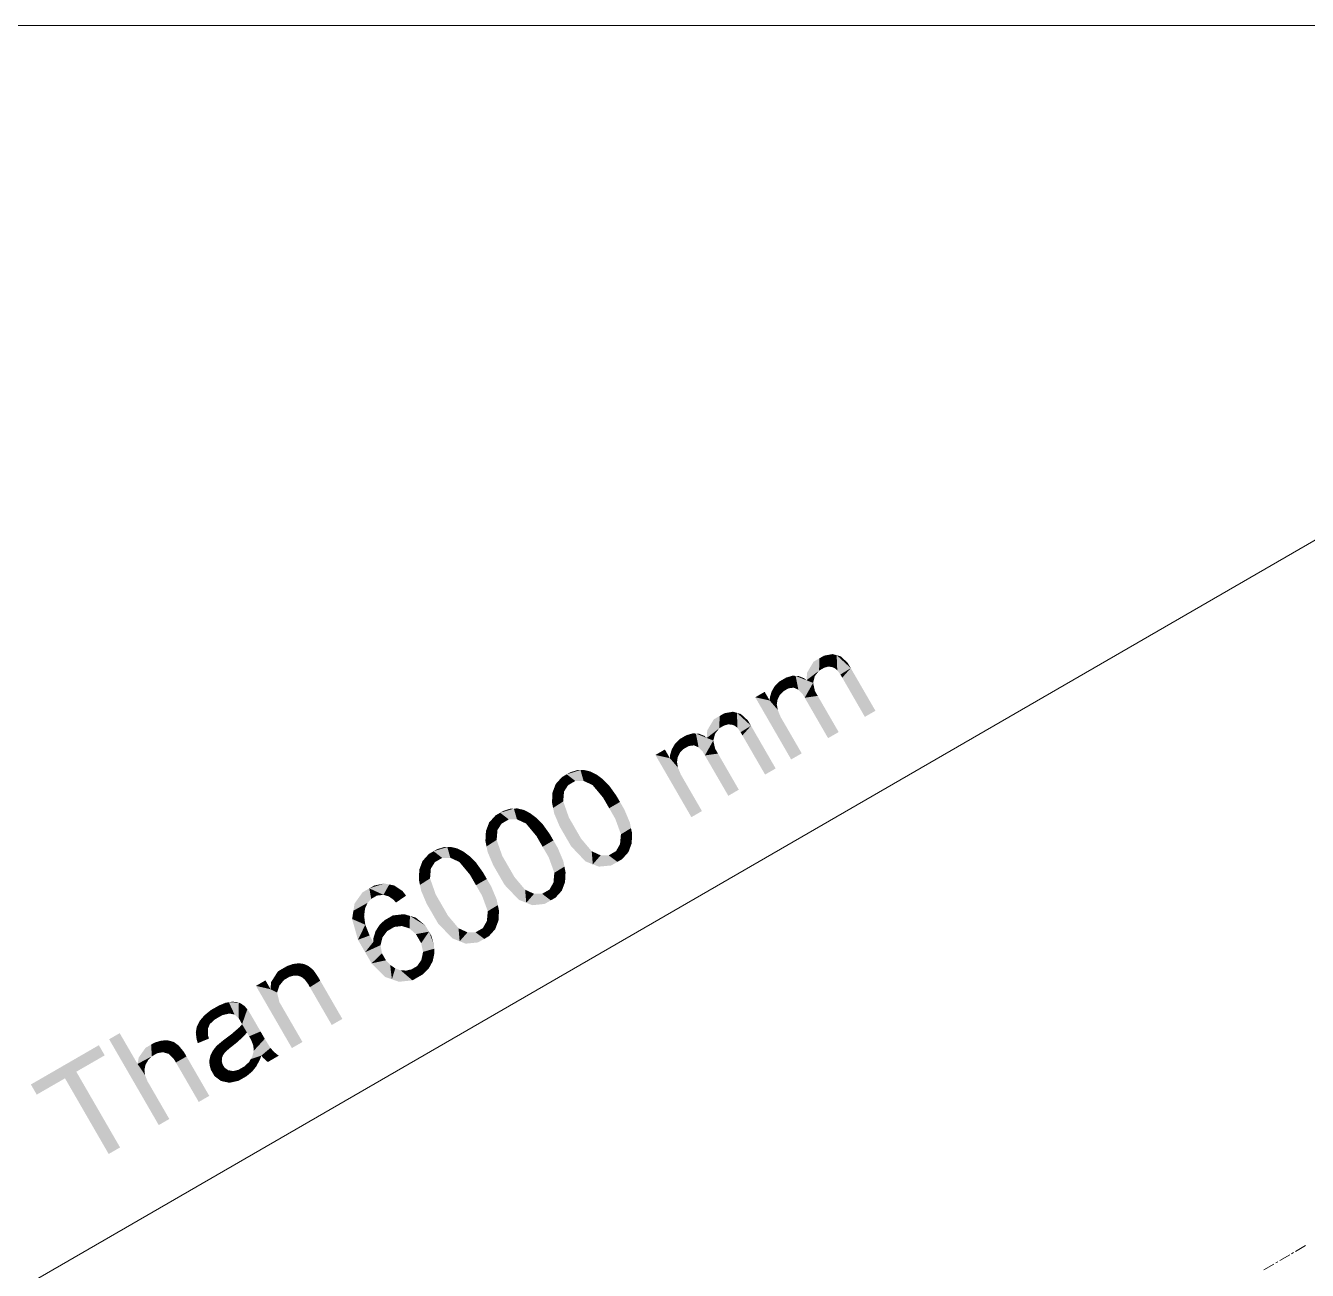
# Model space of a CAD drawing. Header units: millimetres. Extents: x 2 to 579, y 1 to 405.
# Drawn here: x 172.63 to 190.09, y 138.21 to 155.17 of the extents above; entities that cross this region are included whole.
import ezdxf

# ---------------------------------------------------------------- set-up
doc = ezdxf.new("R2010")
doc.units = ezdxf.units.MM
doc.linetypes.add('XKITLINE00', pattern=[0])
doc.layers.add('LinkedObject', color=7, linetype='Continuous', lineweight=0)

# ---------------------------------------------------------------- blocks, each defined once
blk = doc.blocks.new('*A4')
at = {"layer": 'LinkedObject'}
for points in [[(183.445, 146.551), (183.268, 146.252), (183.364, 146.504)], [(183.439, 146.382), (183.268, 146.252), (183.445, 146.551)], [(183.364, 146.504), (183.268, 146.252), (183.276, 146.355)], [(183.439, 146.382), (183.445, 146.551), (183.484, 146.408)], [(183.508, 146.587), (183.558, 146.436), (183.445, 146.551)], [(183.445, 146.551), (183.558, 146.436), (183.508, 146.422)], [(183.484, 146.408), (183.445, 146.551), (183.508, 146.422)], [(183.679, 146.593), (183.508, 146.587), (183.625, 146.608)], [(183.608, 146.434), (183.508, 146.587), (183.679, 146.593)], [(183.558, 146.436), (183.508, 146.587), (183.583, 146.435)], [(183.583, 146.435), (183.508, 146.587), (183.608, 146.434)], [(183.679, 146.593), (183.651, 146.418), (183.608, 146.434)], [(183.651, 146.418), (183.679, 146.593), (183.669, 146.403)], [(183.669, 146.403), (183.679, 146.593), (183.687, 146.388)], [(183.829, 146.49), (183.679, 146.593), (183.733, 146.578)], [(183.871, 146.417), (183.679, 146.593), (183.829, 146.49)], [(183.73, 146.33), (183.679, 146.593), (183.871, 146.417)], [(183.687, 146.388), (183.679, 146.593), (183.73, 146.33)], [(183.382, 146.31), (183.268, 146.252), (183.439, 146.382)], [(183.871, 146.417), (183.755, 146.287), (183.73, 146.33)], [(183.755, 146.287), (183.871, 146.417), (184.063, 145.753)], [(184.063, 145.753), (183.871, 146.417), (184.207, 145.836)], [(182.837, 146.175), (182.953, 146.101), (182.815, 146.137)], [(182.902, 146.237), (182.953, 146.101), (182.837, 146.175)], [(183.023, 146.142), (182.902, 146.237), (182.944, 146.261)], [(182.953, 146.101), (182.902, 146.237), (182.983, 146.119)], [(182.983, 146.119), (182.902, 146.237), (183.023, 146.142)], [(182.991, 146.288), (183.094, 146.151), (182.944, 146.261)], [(182.944, 146.261), (183.094, 146.151), (183.023, 146.142)], [(183.079, 146.314), (183.094, 146.151), (182.991, 146.288)], [(183.12, 146.311), (183.094, 146.151), (183.079, 146.314)], [(183.12, 146.311), (183.126, 146.137), (183.094, 146.151)], [(183.126, 146.137), (183.12, 146.311), (183.157, 146.123)], [(183.236, 146.279), (183.12, 146.311), (183.162, 146.309)], [(183.268, 146.252), (183.12, 146.311), (183.236, 146.279)], [(183.216, 146.062), (183.12, 146.311), (183.268, 146.252)], [(183.157, 146.123), (183.12, 146.311), (183.216, 146.062)], [(183.216, 146.062), (183.268, 146.252), (183.244, 146.014)], [(183.358, 146.216), (183.244, 146.014), (183.268, 146.252)], [(183.383, 146.104), (183.244, 146.014), (183.358, 146.216)], [(183.37, 146.263), (183.268, 146.252), (183.382, 146.31)], [(183.268, 146.252), (183.37, 146.263), (183.358, 146.216)], [(182.767, 145.976), (182.57, 146.02), (182.698, 146.094)], [(182.57, 146.02), (182.767, 145.976), (183.059, 145.173)], [(182.874, 145.992), (182.767, 145.976), (182.769, 146.018)], [(182.863, 145.923), (182.767, 145.976), (182.874, 145.992)], [(182.915, 145.753), (183.203, 145.256), (182.767, 145.976)], [(182.915, 145.753), (182.767, 145.976), (182.876, 145.849)], [(182.876, 145.849), (182.767, 145.976), (182.87, 145.886)], [(182.87, 145.886), (182.767, 145.976), (182.863, 145.923)], [(183.059, 145.173), (182.767, 145.976), (183.203, 145.256)], [(182.815, 146.137), (182.769, 146.018), (182.793, 146.099)], [(182.906, 146.053), (182.769, 146.018), (182.815, 146.137)], [(182.89, 146.022), (182.769, 146.018), (182.906, 146.053)], [(182.874, 145.992), (182.769, 146.018), (182.89, 146.022)], [(182.815, 146.137), (182.953, 146.101), (182.906, 146.053)], [(183.421, 146.039), (183.244, 146.014), (183.383, 146.104)], [(183.244, 146.014), (183.421, 146.039), (183.562, 145.463)], [(183.562, 145.463), (183.421, 146.039), (183.706, 145.546)], [(182.148, 145.802), (182.199, 145.65), (182.085, 145.765)], [(182.32, 145.808), (182.148, 145.802), (182.266, 145.823)], [(182.249, 145.648), (182.148, 145.802), (182.32, 145.808)], [(182.199, 145.65), (182.148, 145.802), (182.224, 145.649)], [(182.224, 145.649), (182.148, 145.802), (182.249, 145.648)], [(182.32, 145.808), (182.292, 145.632), (182.249, 145.648)], [(182.292, 145.632), (182.32, 145.808), (182.31, 145.617)], [(182.31, 145.617), (182.32, 145.808), (182.328, 145.602)], [(182.47, 145.704), (182.32, 145.808), (182.374, 145.792)], [(182.512, 145.632), (182.32, 145.808), (182.47, 145.704)], [(182.37, 145.544), (182.32, 145.808), (182.512, 145.632)], [(182.328, 145.602), (182.32, 145.808), (182.37, 145.544)], [(182.085, 145.765), (181.909, 145.466), (182.005, 145.719)], [(182.08, 145.597), (181.909, 145.466), (182.085, 145.765)], [(182.005, 145.719), (181.909, 145.466), (181.916, 145.569)], [(182.08, 145.597), (182.085, 145.765), (182.124, 145.623)], [(182.085, 145.765), (182.199, 145.65), (182.149, 145.637)], [(182.124, 145.623), (182.085, 145.765), (182.149, 145.637)], [(182.512, 145.632), (182.395, 145.501), (182.37, 145.544)], [(182.395, 145.501), (182.512, 145.632), (182.704, 144.967)], [(182.704, 144.967), (182.512, 145.632), (182.848, 145.05)], [(181.542, 145.451), (181.594, 145.316), (181.478, 145.389)], [(181.664, 145.356), (181.542, 145.451), (181.584, 145.476)], [(181.594, 145.316), (181.542, 145.451), (181.624, 145.333)], [(181.624, 145.333), (181.542, 145.451), (181.664, 145.356)], [(181.631, 145.503), (181.735, 145.365), (181.584, 145.476)], [(181.584, 145.476), (181.735, 145.365), (181.664, 145.356)], [(181.72, 145.528), (181.735, 145.365), (181.631, 145.503)], [(181.761, 145.526), (181.735, 145.365), (181.72, 145.528)], [(181.761, 145.526), (181.766, 145.352), (181.735, 145.365)], [(181.766, 145.352), (181.761, 145.526), (181.798, 145.338)], [(181.876, 145.494), (181.761, 145.526), (181.802, 145.524)], [(181.909, 145.466), (181.761, 145.526), (181.876, 145.494)], [(181.857, 145.276), (181.761, 145.526), (181.909, 145.466)], [(181.798, 145.338), (181.761, 145.526), (181.857, 145.276)], [(181.857, 145.276), (181.909, 145.466), (181.884, 145.228)], [(181.998, 145.431), (181.884, 145.228), (181.909, 145.466)], [(182.023, 145.524), (181.909, 145.466), (182.08, 145.597)], [(182.011, 145.477), (181.909, 145.466), (182.023, 145.524)], [(181.909, 145.466), (182.011, 145.477), (181.998, 145.431)], [(181.407, 145.19), (181.21, 145.234), (181.339, 145.309)], [(181.456, 145.351), (181.409, 145.232), (181.434, 145.313)], [(181.547, 145.268), (181.409, 145.232), (181.456, 145.351)], [(181.478, 145.389), (181.594, 145.316), (181.456, 145.351)], [(181.456, 145.351), (181.594, 145.316), (181.547, 145.268)], [(182.024, 145.318), (181.884, 145.228), (181.998, 145.431)], [(182.062, 145.253), (181.884, 145.228), (182.024, 145.318)], [(181.21, 145.234), (181.407, 145.19), (181.7, 144.387)], [(181.514, 145.206), (181.407, 145.19), (181.409, 145.232)], [(181.504, 145.138), (181.407, 145.19), (181.514, 145.206)], [(181.556, 144.968), (181.844, 144.47), (181.407, 145.19)], [(181.556, 144.968), (181.407, 145.19), (181.516, 145.063)], [(181.516, 145.063), (181.407, 145.19), (181.51, 145.1)], [(181.51, 145.1), (181.407, 145.19), (181.504, 145.138)], [(181.7, 144.387), (181.407, 145.19), (181.844, 144.47)], [(181.531, 145.237), (181.409, 145.232), (181.547, 145.268)], [(181.514, 145.206), (181.409, 145.232), (181.531, 145.237)], [(181.884, 145.228), (182.062, 145.253), (182.203, 144.678)], [(182.203, 144.678), (182.062, 145.253), (182.346, 144.761)], [(179.938, 144.934), (180.02, 144.822), (179.852, 144.839)], [(180.002, 144.971), (180.02, 144.822), (179.938, 144.934)], [(180.189, 145.029), (180.002, 144.971), (180.142, 145.027)], [(180.231, 144.881), (180.002, 144.971), (180.189, 145.029)], [(180.142, 145.027), (180.002, 144.971), (180.049, 144.998)], [(180.002, 144.971), (180.119, 144.88), (180.069, 144.851)], [(180.119, 144.88), (180.002, 144.971), (180.231, 144.881)], [(180.02, 144.822), (180.002, 144.971), (180.069, 144.851)], [(180.235, 145.03), (180.292, 144.853), (180.189, 145.029)], [(180.189, 145.029), (180.292, 144.853), (180.231, 144.881)], [(180.325, 145.009), (180.292, 144.853), (180.235, 145.03)], [(180.369, 144.987), (180.292, 144.853), (180.325, 145.009)], [(180.369, 144.987), (180.353, 144.825), (180.292, 144.853)], [(180.413, 144.965), (180.353, 144.825), (180.369, 144.987)], [(180.499, 144.899), (180.353, 144.825), (180.413, 144.965)], [(179.965, 144.735), (179.808, 144.722), (179.83, 144.781)], [(179.852, 144.839), (180.02, 144.822), (179.83, 144.781)], [(179.83, 144.781), (180.02, 144.822), (179.965, 144.735)], [(180.542, 144.855), (180.353, 144.825), (180.499, 144.899)], [(180.542, 144.855), (180.497, 144.653), (180.353, 144.825)], [(180.584, 144.811), (180.497, 144.653), (180.542, 144.855)], [(180.677, 144.681), (180.497, 144.653), (180.584, 144.811)], [(179.808, 144.722), (179.96, 144.676), (179.801, 144.588)], [(179.801, 144.588), (179.96, 144.676), (179.816, 144.513)], [(179.96, 144.676), (179.808, 144.722), (179.965, 144.735)], [(179.816, 144.513), (179.96, 144.676), (179.954, 144.601)], [(179.954, 144.601), (179.907, 144.258), (179.816, 144.513)], [(180.031, 144.383), (179.907, 144.258), (179.954, 144.601)], [(180.677, 144.681), (180.58, 144.509), (180.497, 144.653)], [(180.727, 144.594), (180.58, 144.509), (180.677, 144.681)], [(180.727, 144.594), (180.663, 144.365), (180.58, 144.509)], [(180.787, 144.491), (180.663, 144.365), (180.727, 144.594)], [(179.031, 144.41), (179.113, 144.298), (178.945, 144.315)], [(179.095, 144.447), (179.113, 144.298), (179.031, 144.41)], [(179.282, 144.504), (179.095, 144.447), (179.235, 144.503)], [(179.324, 144.357), (179.095, 144.447), (179.282, 144.504)], [(179.235, 144.503), (179.095, 144.447), (179.142, 144.474)], [(179.095, 144.447), (179.212, 144.356), (179.162, 144.327)], [(179.212, 144.356), (179.095, 144.447), (179.324, 144.357)], [(179.113, 144.298), (179.095, 144.447), (179.162, 144.327)], [(179.328, 144.506), (179.385, 144.329), (179.282, 144.504)], [(179.282, 144.504), (179.385, 144.329), (179.324, 144.357)], [(179.418, 144.485), (179.385, 144.329), (179.328, 144.506)], [(179.462, 144.463), (179.385, 144.329), (179.418, 144.485)], [(179.462, 144.463), (179.446, 144.301), (179.385, 144.329)], [(179.505, 144.44), (179.446, 144.301), (179.462, 144.463)], [(179.592, 144.374), (179.446, 144.301), (179.505, 144.44)], [(179.816, 144.513), (179.907, 144.258), (179.831, 144.437)], [(180.663, 144.365), (180.787, 144.491), (180.74, 144.154)], [(180.74, 144.154), (180.787, 144.491), (180.877, 144.237)], [(180.877, 144.237), (180.787, 144.491), (180.862, 144.313)], [(179.058, 144.211), (178.901, 144.198), (178.923, 144.257)], [(178.945, 144.315), (179.113, 144.298), (178.923, 144.257)], [(178.923, 144.257), (179.113, 144.298), (179.058, 144.211)], [(179.635, 144.331), (179.446, 144.301), (179.592, 144.374)], [(179.635, 144.331), (179.59, 144.129), (179.446, 144.301)], [(179.677, 144.287), (179.59, 144.129), (179.635, 144.331)], [(179.77, 144.157), (179.59, 144.129), (179.677, 144.287)], [(179.907, 144.258), (180.031, 144.383), (179.967, 144.154)], [(179.967, 144.154), (180.031, 144.383), (180.114, 144.239)], [(180.114, 144.239), (180.062, 143.99), (179.967, 144.154)], [(180.197, 144.095), (180.062, 143.99), (180.114, 144.239)], [(180.877, 144.237), (180.734, 144.087), (180.74, 144.154)], [(180.893, 144.162), (180.734, 144.087), (180.877, 144.237)], [(178.901, 144.198), (179.053, 144.152), (178.894, 144.064)], [(178.894, 144.064), (179.053, 144.152), (178.909, 143.988)], [(179.053, 144.152), (178.901, 144.198), (179.058, 144.211)], [(178.909, 143.988), (179.053, 144.152), (179.047, 144.077)], [(179.047, 144.077), (179, 143.734), (178.909, 143.988)], [(179.124, 143.859), (179, 143.734), (179.047, 144.077)], [(179.77, 144.157), (179.673, 143.984), (179.59, 144.129)], [(179.82, 144.07), (179.673, 143.984), (179.77, 144.157)], [(179.82, 144.07), (179.756, 143.841), (179.673, 143.984)], [(179.88, 143.967), (179.756, 143.841), (179.82, 144.07)], [(180.197, 144.095), (180.357, 143.745), (180.062, 143.99)], [(180.342, 143.923), (180.357, 143.745), (180.197, 144.095)], [(180.734, 144.087), (180.886, 144.028), (180.728, 144.02)], [(180.886, 144.028), (180.734, 144.087), (180.893, 144.162)], [(178.124, 143.886), (178.206, 143.774), (178.038, 143.791)], [(178.188, 143.923), (178.206, 143.774), (178.124, 143.886)], [(178.375, 143.98), (178.188, 143.923), (178.328, 143.979)], [(178.417, 143.833), (178.188, 143.923), (178.375, 143.98)], [(178.328, 143.979), (178.188, 143.923), (178.235, 143.95)], [(178.188, 143.923), (178.305, 143.832), (178.255, 143.803)], [(178.305, 143.832), (178.188, 143.923), (178.417, 143.833)], [(178.206, 143.774), (178.188, 143.923), (178.255, 143.803)], [(178.421, 143.982), (178.478, 143.805), (178.375, 143.98)], [(178.375, 143.98), (178.478, 143.805), (178.417, 143.833)], [(178.511, 143.961), (178.478, 143.805), (178.421, 143.982)], [(178.555, 143.939), (178.478, 143.805), (178.511, 143.961)], [(178.555, 143.939), (178.539, 143.777), (178.478, 143.805)], [(178.598, 143.916), (178.539, 143.777), (178.555, 143.939)], [(178.685, 143.85), (178.539, 143.777), (178.598, 143.916)], [(178.909, 143.988), (179, 143.734), (178.924, 143.913)], [(179.756, 143.841), (179.88, 143.967), (179.833, 143.63)], [(179.833, 143.63), (179.88, 143.967), (179.97, 143.713)], [(179.97, 143.713), (179.88, 143.967), (179.955, 143.789)], [(180.062, 143.99), (180.357, 143.745), (180.257, 143.785)], [(180.357, 143.745), (180.342, 143.923), (180.403, 143.895)], [(180.464, 143.867), (180.357, 143.745), (180.403, 143.895)], [(180.692, 143.778), (180.574, 143.867), (180.623, 143.896)], [(180.673, 143.924), (180.692, 143.778), (180.623, 143.896)], [(180.864, 143.969), (180.673, 143.924), (180.728, 144.02)], [(180.842, 143.91), (180.673, 143.924), (180.864, 143.969)], [(180.756, 143.815), (180.673, 143.924), (180.842, 143.91)], [(180.692, 143.778), (180.673, 143.924), (180.756, 143.815)], [(180.728, 144.02), (180.886, 144.028), (180.864, 143.969)], [(178.151, 143.687), (177.994, 143.674), (178.016, 143.732)], [(178.038, 143.791), (178.206, 143.774), (178.016, 143.732)], [(178.016, 143.732), (178.206, 143.774), (178.151, 143.687)], [(178.728, 143.807), (178.539, 143.777), (178.685, 143.85)], [(178.728, 143.807), (178.683, 143.604), (178.539, 143.777)], [(178.77, 143.763), (178.683, 143.604), (178.728, 143.807)], [(178.863, 143.632), (178.683, 143.604), (178.77, 143.763)], [(179, 143.734), (179.124, 143.859), (179.06, 143.63)], [(179.06, 143.63), (179.124, 143.859), (179.207, 143.715)], [(179.207, 143.715), (179.155, 143.465), (179.06, 143.63)], [(179.29, 143.571), (179.155, 143.465), (179.207, 143.715)], [(179.97, 143.713), (179.827, 143.563), (179.833, 143.63)], [(179.986, 143.637), (179.827, 143.563), (179.97, 143.713)], [(180.464, 143.867), (180.692, 143.778), (180.357, 143.745)], [(180.357, 143.745), (180.692, 143.778), (180.44, 143.713)], [(180.44, 143.713), (180.692, 143.778), (180.607, 143.729)], [(180.574, 143.867), (180.692, 143.778), (180.464, 143.867)], [(177.994, 143.674), (178.146, 143.628), (177.987, 143.54)], [(177.987, 143.54), (178.146, 143.628), (178.002, 143.464)], [(178.146, 143.628), (177.994, 143.674), (178.151, 143.687)], [(178.002, 143.464), (178.146, 143.628), (178.14, 143.553)], [(178.14, 143.553), (178.093, 143.209), (178.002, 143.464)], [(178.217, 143.334), (178.093, 143.209), (178.14, 143.553)], [(178.863, 143.632), (178.766, 143.46), (178.683, 143.604)], [(178.913, 143.545), (178.766, 143.46), (178.863, 143.632)], [(178.913, 143.545), (178.849, 143.316), (178.766, 143.46)], [(178.973, 143.443), (178.849, 143.316), (178.913, 143.545)], [(179.29, 143.571), (179.45, 143.221), (179.155, 143.465)], [(179.435, 143.399), (179.45, 143.221), (179.29, 143.571)], [(179.827, 143.563), (179.979, 143.503), (179.821, 143.496)], [(179.979, 143.503), (179.827, 143.563), (179.986, 143.637)], [(177.313, 143.417), (177.096, 143.113), (177.221, 143.364)], [(177.338, 143.274), (177.096, 143.113), (177.313, 143.417)], [(177.221, 143.364), (177.096, 143.113), (177.112, 143.212)], [(177.518, 143.484), (177.313, 143.417), (177.382, 143.457)], [(177.584, 143.47), (177.313, 143.417), (177.518, 143.484)], [(177.505, 143.329), (177.313, 143.417), (177.584, 143.47)], [(177.313, 143.417), (177.415, 143.319), (177.373, 143.294)], [(177.415, 143.319), (177.313, 143.417), (177.505, 143.329)], [(177.338, 143.274), (177.313, 143.417), (177.373, 143.294)], [(177.505, 143.329), (177.584, 143.47), (177.552, 143.315)], [(177.584, 143.47), (177.581, 143.306), (177.552, 143.315)], [(177.581, 143.306), (177.584, 143.47), (177.643, 143.261)], [(177.765, 143.381), (177.584, 143.47), (177.65, 143.457)], [(177.643, 143.261), (177.584, 143.47), (177.765, 143.381)], [(177.643, 143.261), (177.765, 143.381), (177.677, 143.224)], [(177.677, 143.224), (177.765, 143.381), (177.813, 143.318)], [(178.002, 143.464), (178.093, 143.209), (178.017, 143.389)], [(178.849, 143.316), (178.973, 143.443), (178.926, 143.106)], [(178.926, 143.106), (178.973, 143.443), (179.063, 143.189)], [(179.063, 143.189), (178.973, 143.443), (179.048, 143.264)], [(179.155, 143.465), (179.45, 143.221), (179.35, 143.261)], [(179.45, 143.221), (179.435, 143.399), (179.496, 143.371)], [(179.557, 143.343), (179.45, 143.221), (179.496, 143.371)], [(179.785, 143.254), (179.667, 143.343), (179.716, 143.372)], [(179.766, 143.4), (179.785, 143.254), (179.716, 143.372)], [(179.957, 143.445), (179.766, 143.4), (179.821, 143.496)], [(179.935, 143.386), (179.766, 143.4), (179.957, 143.445)], [(179.849, 143.291), (179.766, 143.4), (179.935, 143.386)], [(179.785, 143.254), (179.766, 143.4), (179.849, 143.291)], [(179.821, 143.496), (179.979, 143.503), (179.957, 143.445)], [(177.289, 143.22), (177.096, 143.113), (177.338, 143.274)], [(177.273, 143.186), (177.096, 143.113), (177.289, 143.22)], [(177.096, 143.113), (177.273, 143.186), (177.254, 143.142)], [(178.093, 143.209), (178.217, 143.334), (178.153, 143.106)], [(178.153, 143.106), (178.217, 143.334), (178.3, 143.191)], [(178.3, 143.191), (178.248, 142.941), (178.153, 143.106)], [(178.383, 143.047), (178.248, 142.941), (178.3, 143.191)], [(179.063, 143.189), (178.92, 143.039), (178.926, 143.106)], [(179.079, 143.113), (178.92, 143.039), (179.063, 143.189)], [(179.557, 143.343), (179.785, 143.254), (179.45, 143.221)], [(179.45, 143.221), (179.785, 143.254), (179.533, 143.188)], [(179.533, 143.188), (179.785, 143.254), (179.7, 143.205)], [(179.667, 143.343), (179.785, 143.254), (179.557, 143.343)], [(177.254, 143.142), (177.078, 143), (177.096, 143.113)], [(177.242, 143.039), (177.078, 143), (177.254, 143.142)], [(177.25, 142.98), (177.078, 143), (177.242, 143.039)], [(177.653, 142.892), (177.519, 142.983), (177.56, 143.006)], [(177.632, 143.048), (177.755, 142.904), (177.56, 143.006)], [(177.56, 143.006), (177.755, 142.904), (177.653, 142.892)], [(177.785, 143.066), (177.755, 142.904), (177.632, 143.048)], [(177.866, 143.042), (177.755, 142.904), (177.785, 143.066)], [(177.755, 142.904), (177.866, 143.042), (177.808, 142.888)], [(177.866, 143.042), (177.86, 142.871), (177.808, 142.888)], [(177.86, 142.871), (177.866, 143.042), (177.947, 142.794)], [(178.076, 142.911), (177.866, 143.042), (177.947, 143.018)], [(178.125, 142.827), (177.866, 143.042), (178.076, 142.911)], [(177.947, 142.794), (177.866, 143.042), (178.125, 142.827)], [(178.383, 143.047), (178.543, 142.697), (178.248, 142.941)], [(178.528, 142.874), (178.543, 142.697), (178.383, 143.047)], [(178.92, 143.039), (179.072, 142.979), (178.914, 142.972)], [(179.072, 142.979), (178.92, 143.039), (179.079, 143.113)], [(177.258, 142.922), (177.158, 142.717), (177.078, 143)], [(177.258, 142.922), (177.078, 143), (177.25, 142.98)], [(177.316, 142.775), (177.158, 142.717), (177.258, 142.922)], [(177.425, 142.877), (177.366, 142.687), (177.398, 142.836)], [(177.555, 142.835), (177.366, 142.687), (177.425, 142.877)], [(177.398, 142.836), (177.366, 142.687), (177.369, 142.741)], [(177.493, 142.752), (177.366, 142.687), (177.555, 142.835)], [(177.451, 142.918), (177.604, 142.863), (177.425, 142.877)], [(177.425, 142.877), (177.604, 142.863), (177.555, 142.835)], [(177.519, 142.983), (177.604, 142.863), (177.451, 142.918)], [(177.604, 142.863), (177.519, 142.983), (177.653, 142.892)], [(177.947, 142.794), (178.125, 142.827), (177.982, 142.734)], [(178.125, 142.827), (178.019, 142.671), (177.982, 142.734)], [(178.019, 142.671), (178.125, 142.827), (178.044, 142.552)], [(178.044, 142.552), (178.125, 142.827), (178.196, 142.595)], [(178.192, 142.656), (178.125, 142.827), (178.157, 142.772)], [(178.196, 142.595), (178.125, 142.827), (178.192, 142.656)], [(178.248, 142.941), (178.543, 142.697), (178.443, 142.737)], [(178.543, 142.697), (178.528, 142.874), (178.589, 142.846)], [(178.65, 142.818), (178.543, 142.697), (178.589, 142.846)], [(178.878, 142.729), (178.76, 142.819), (178.809, 142.847)], [(178.859, 142.876), (178.878, 142.729), (178.809, 142.847)], [(179.05, 142.921), (178.859, 142.876), (178.914, 142.972)], [(179.028, 142.862), (178.859, 142.876), (179.05, 142.921)], [(178.942, 142.766), (178.859, 142.876), (179.028, 142.862)], [(178.878, 142.729), (178.859, 142.876), (178.942, 142.766)], [(178.914, 142.972), (179.072, 142.979), (179.05, 142.921)], [(177.316, 142.775), (177.256, 142.548), (177.158, 142.717)], [(177.366, 142.687), (177.256, 142.548), (177.316, 142.775)], [(177.256, 142.548), (177.366, 142.687), (177.465, 142.643)], [(177.479, 142.698), (177.366, 142.687), (177.493, 142.752)], [(177.366, 142.687), (177.479, 142.698), (177.465, 142.643)], [(178.65, 142.818), (178.878, 142.729), (178.543, 142.697)], [(178.543, 142.697), (178.878, 142.729), (178.626, 142.664)], [(178.626, 142.664), (178.878, 142.729), (178.793, 142.681)], [(178.76, 142.819), (178.878, 142.729), (178.65, 142.818)], [(177.465, 142.643), (177.343, 142.396), (177.256, 142.548)], [(177.485, 142.532), (177.343, 142.396), (177.465, 142.643)], [(177.343, 142.396), (177.485, 142.532), (177.517, 142.476)], [(178.033, 142.496), (178.176, 142.424), (178.021, 142.441)], [(178.196, 142.595), (178.033, 142.496), (178.044, 142.552)], [(178.199, 142.534), (178.033, 142.496), (178.196, 142.595)], [(178.176, 142.424), (178.033, 142.496), (178.199, 142.534)], [(176.156, 142.338), (175.974, 142.14), (176.068, 142.287)], [(176.151, 142.17), (175.974, 142.14), (176.156, 142.338)], [(176.151, 142.17), (176.156, 142.338), (176.197, 142.197)], [(176.194, 142.36), (176.283, 142.229), (176.156, 142.338)], [(176.156, 142.338), (176.283, 142.229), (176.225, 142.213)], [(176.197, 142.197), (176.156, 142.338), (176.225, 142.213)], [(176.272, 142.387), (176.283, 142.229), (176.194, 142.36)], [(176.312, 142.392), (176.283, 142.229), (176.272, 142.387)], [(176.283, 142.229), (176.312, 142.392), (176.312, 142.228)], [(176.421, 142.388), (176.312, 142.392), (176.352, 142.397)], [(176.312, 142.392), (176.34, 142.228), (176.312, 142.228)], [(176.45, 142.375), (176.312, 142.392), (176.421, 142.388)], [(176.39, 142.21), (176.312, 142.392), (176.45, 142.375)], [(176.34, 142.228), (176.312, 142.392), (176.39, 142.21)], [(176.45, 142.375), (176.411, 142.193), (176.39, 142.21)], [(176.479, 142.362), (176.411, 142.193), (176.45, 142.375)], [(176.531, 142.322), (176.411, 142.193), (176.479, 142.362)], [(176.411, 142.193), (176.531, 142.322), (176.432, 142.176)], [(176.432, 142.176), (176.531, 142.322), (176.556, 142.295)], [(177.539, 142.438), (177.343, 142.396), (177.517, 142.476)], [(177.539, 142.438), (177.62, 142.179), (177.343, 142.396)], [(177.343, 142.396), (177.62, 142.179), (177.525, 142.212)], [(177.596, 142.376), (177.62, 142.179), (177.539, 142.438)], [(177.631, 142.352), (177.62, 142.179), (177.596, 142.376)], [(177.62, 142.179), (177.631, 142.352), (177.666, 142.327)], [(177.666, 142.327), (177.9, 142.164), (177.62, 142.179)], [(177.74, 142.3), (177.9, 142.164), (177.666, 142.327)], [(177.887, 142.314), (177.989, 142.216), (177.817, 142.298)], [(177.989, 142.216), (177.887, 142.314), (177.918, 142.332)], [(177.964, 142.359), (177.989, 142.216), (177.918, 142.332)], [(178.149, 142.375), (177.964, 142.359), (178.021, 142.441)], [(178.122, 142.326), (177.964, 142.359), (178.149, 142.375)], [(178.042, 142.246), (177.964, 142.359), (178.122, 142.326)], [(177.989, 142.216), (177.964, 142.359), (178.042, 142.246)], [(178.021, 142.441), (178.176, 142.424), (178.149, 142.375)], [(175.967, 142.044), (175.768, 142.089), (175.898, 142.164)], [(175.974, 142.14), (176.089, 142.095), (175.967, 142.044)], [(176.089, 142.095), (175.974, 142.14), (176.151, 142.17)], [(176.556, 142.295), (176.478, 142.115), (176.432, 142.176)], [(176.571, 142.277), (176.478, 142.115), (176.556, 142.295)], [(176.615, 142.21), (176.478, 142.115), (176.571, 142.277)], [(176.615, 142.21), (176.503, 142.071), (176.478, 142.115)], [(176.644, 142.16), (176.503, 142.071), (176.615, 142.21)], [(176.503, 142.071), (176.644, 142.16), (176.801, 141.556)], [(176.801, 141.556), (176.644, 142.16), (176.945, 141.639)], [(177.62, 142.179), (177.9, 142.164), (177.715, 142.145)], [(177.779, 142.299), (177.9, 142.164), (177.74, 142.3)], [(177.817, 142.298), (177.9, 142.164), (177.779, 142.299)], [(177.817, 142.298), (177.989, 142.216), (177.9, 142.164)], [(175.768, 142.089), (176.134, 141.788), (176.258, 141.242)], [(176.134, 141.788), (175.768, 142.089), (176.087, 141.869)], [(176.056, 141.999), (175.768, 142.089), (175.967, 142.044)], [(176.087, 141.869), (175.768, 142.089), (176.056, 141.999)], [(175.967, 142.044), (176.089, 142.095), (176.056, 141.999)], [(175.208, 141.79), (175.31, 141.69), (175.153, 141.759)], [(175.399, 141.866), (175.208, 141.79), (175.357, 141.86)], [(175.405, 141.713), (175.208, 141.79), (175.399, 141.866)], [(175.357, 141.86), (175.208, 141.79), (175.262, 141.821)], [(175.31, 141.69), (175.208, 141.79), (175.405, 141.713)], [(175.508, 141.87), (175.399, 141.866), (175.44, 141.873)], [(175.535, 141.86), (175.399, 141.866), (175.508, 141.87)], [(175.405, 141.713), (175.399, 141.866), (175.447, 141.705)], [(175.447, 141.705), (175.399, 141.866), (175.477, 141.698)], [(175.399, 141.866), (175.533, 141.648), (175.477, 141.698)], [(175.535, 141.86), (175.533, 141.648), (175.399, 141.866)], [(175.562, 141.85), (175.533, 141.648), (175.535, 141.86)], [(175.613, 141.814), (175.533, 141.648), (175.562, 141.85)], [(175.636, 141.788), (175.533, 141.648), (175.613, 141.814)], [(175.533, 141.648), (175.636, 141.788), (175.651, 141.772)], [(176.258, 141.242), (176.134, 141.788), (176.402, 141.325)], [(175, 141.61), (175.14, 141.569), (174.961, 141.531)], [(175.033, 141.649), (175.14, 141.569), (175, 141.61)], [(175.153, 141.759), (175.033, 141.649), (175.066, 141.688)], [(175.205, 141.629), (175.033, 141.649), (175.153, 141.759)], [(175.14, 141.569), (175.033, 141.649), (175.205, 141.629)], [(175.205, 141.629), (175.153, 141.759), (175.255, 141.659)], [(175.255, 141.659), (175.153, 141.759), (175.31, 141.69)], [(175.533, 141.648), (175.651, 141.772), (175.559, 141.605)], [(175.559, 141.605), (175.651, 141.772), (175.561, 141.601)], [(175.561, 141.601), (175.651, 141.772), (175.571, 141.582)], [(175.571, 141.582), (175.651, 141.772), (175.579, 141.567)], [(175.579, 141.567), (175.651, 141.772), (175.645, 141.455)], [(175.692, 141.708), (175.645, 141.455), (175.651, 141.772)], [(175.72, 141.66), (175.645, 141.455), (175.692, 141.708)], [(175.72, 141.66), (175.675, 141.402), (175.645, 141.455)], [(175.831, 141.468), (175.675, 141.402), (175.72, 141.66)], [(174.155, 141.026), (173.768, 141.362), (173.912, 141.445)], [(174.955, 141.491), (174.976, 141.309), (174.949, 141.45)], [(174.949, 141.45), (174.976, 141.309), (174.96, 141.359)], [(175.127, 141.537), (174.955, 141.491), (175.14, 141.569)], [(174.961, 141.531), (175.14, 141.569), (174.955, 141.491)], [(175.113, 141.506), (174.955, 141.491), (175.127, 141.537)], [(175.113, 141.506), (174.976, 141.309), (174.955, 141.491)], [(175.113, 141.423), (174.976, 141.309), (175.113, 141.506)], [(175.433, 141.43), (175.514, 141.322), (175.352, 141.37)], [(175.547, 141.529), (175.645, 141.455), (175.433, 141.43)], [(175.433, 141.43), (175.645, 141.455), (175.514, 141.322)], [(175.514, 141.322), (175.645, 141.455), (175.615, 141.417)], [(175.579, 141.567), (175.645, 141.455), (175.547, 141.529)], [(175.831, 141.468), (175.702, 141.354), (175.675, 141.402)], [(175.702, 141.354), (175.831, 141.468), (175.732, 141.276)], [(175.732, 141.276), (175.831, 141.468), (175.888, 141.368)], [(173.321, 140.92), (172.702, 140.746), (173.628, 141.281)], [(173.321, 140.92), (173.628, 141.281), (173.708, 141.143)], [(173.768, 141.362), (174.155, 141.026), (174.444, 140.193)], [(174.34, 141.289), (174.155, 141.026), (174.264, 141.245)], [(174.35, 141.129), (174.155, 141.026), (174.34, 141.289)], [(174.387, 141.316), (174.504, 141.186), (174.34, 141.289)], [(174.34, 141.289), (174.504, 141.186), (174.424, 141.172)], [(174.35, 141.129), (174.34, 141.289), (174.382, 141.148)], [(174.382, 141.148), (174.34, 141.289), (174.424, 141.172)], [(174.479, 141.344), (174.504, 141.186), (174.387, 141.316)], [(174.524, 141.346), (174.504, 141.186), (174.479, 141.344)], [(174.524, 141.346), (174.541, 141.174), (174.504, 141.186)], [(174.57, 141.347), (174.541, 141.174), (174.524, 141.346)], [(174.541, 141.174), (174.57, 141.347), (174.579, 141.163)], [(174.683, 141.3), (174.57, 141.347), (174.649, 141.325)], [(174.579, 141.163), (174.57, 141.347), (174.683, 141.3)], [(174.683, 141.3), (174.647, 141.098), (174.579, 141.163)], [(174.716, 141.276), (174.647, 141.098), (174.683, 141.3)], [(174.786, 141.19), (174.647, 141.098), (174.716, 141.276)], [(174.976, 141.309), (175.113, 141.423), (175.127, 141.371)], [(175.237, 141.275), (175.32, 141.146), (175.213, 141.25)], [(175.255, 141.292), (175.347, 141.183), (175.237, 141.275)], [(175.32, 141.146), (175.237, 141.275), (175.333, 141.164)], [(175.333, 141.164), (175.237, 141.275), (175.347, 141.183)], [(175.313, 141.34), (175.401, 141.233), (175.255, 141.292)], [(175.255, 141.292), (175.401, 141.233), (175.347, 141.183)], [(175.352, 141.37), (175.442, 141.265), (175.313, 141.34)], [(175.313, 141.34), (175.442, 141.265), (175.401, 141.233)], [(175.352, 141.37), (175.514, 141.322), (175.442, 141.265)], [(175.719, 141.128), (175.888, 141.368), (175.966, 141.244)], [(175.738, 141.205), (175.888, 141.368), (175.719, 141.128)], [(175.888, 141.368), (175.735, 141.245), (175.732, 141.276)], [(175.735, 141.245), (175.888, 141.368), (175.738, 141.205)], [(174.264, 141.245), (174.155, 141.026), (174.171, 141.113)], [(174.3, 141.078), (174.155, 141.026), (174.35, 141.129)], [(174.822, 141.128), (174.647, 141.098), (174.786, 141.19)], [(174.647, 141.098), (174.822, 141.128), (174.678, 141.045)], [(174.678, 141.045), (174.822, 141.128), (174.989, 140.508)], [(174.989, 140.508), (174.822, 141.128), (175.132, 140.591)], [(175.148, 141.139), (175.304, 141.085), (175.134, 141.077)], [(175.134, 141.077), (175.304, 141.085), (175.135, 141.043)], [(175.135, 141.043), (175.304, 141.085), (175.303, 141.064)], [(175.305, 141.106), (175.148, 141.139), (175.162, 141.168)], [(175.304, 141.085), (175.148, 141.139), (175.305, 141.106)], [(175.175, 141.197), (175.32, 141.146), (175.162, 141.168)], [(175.162, 141.168), (175.32, 141.146), (175.305, 141.106)], [(175.213, 141.25), (175.32, 141.146), (175.175, 141.197)], [(175.842, 141.14), (175.676, 141.054), (175.697, 141.091)], [(175.822, 141.084), (175.676, 141.054), (175.842, 141.14)], [(175.772, 140.992), (175.676, 141.054), (175.822, 141.084)], [(175.966, 141.244), (175.842, 141.14), (175.697, 141.091)], [(175.719, 141.128), (175.966, 141.244), (175.697, 141.091)], [(175.842, 141.14), (175.966, 141.244), (175.863, 141.112)], [(175.863, 141.112), (175.966, 141.244), (175.986, 141.221)], [(175.986, 141.221), (175.908, 141.069), (175.863, 141.112)], [(176.006, 141.197), (175.908, 141.069), (175.986, 141.221)], [(176.006, 141.197), (175.932, 141.053), (175.908, 141.069)], [(176.054, 141.156), (175.932, 141.053), (176.006, 141.197)], [(175.932, 141.053), (176.054, 141.156), (176.081, 141.14)], [(173.321, 140.92), (173.167, 140.83), (172.702, 140.746)], [(173.167, 140.83), (173.321, 140.92), (173.762, 139.799)], [(173.762, 139.799), (173.321, 140.92), (173.917, 139.889)], [(174.281, 141.045), (174.155, 141.026), (174.3, 141.078)], [(174.263, 141.013), (174.155, 141.026), (174.281, 141.045)], [(174.155, 141.026), (174.258, 140.874), (174.291, 140.789)], [(174.258, 140.874), (174.155, 141.026), (174.253, 140.91)], [(174.253, 140.91), (174.155, 141.026), (174.249, 140.945)], [(174.249, 140.945), (174.155, 141.026), (174.263, 141.013)], [(174.444, 140.193), (174.155, 141.026), (174.291, 140.789)], [(175.303, 141.064), (175.173, 140.913), (175.135, 141.043)], [(175.135, 141.043), (175.173, 140.913), (175.136, 141.009)], [(175.136, 141.009), (175.173, 140.913), (175.155, 140.944)], [(175.313, 141.024), (175.173, 140.913), (175.303, 141.064)], [(175.173, 140.913), (175.313, 141.024), (175.323, 141.005)], [(175.34, 140.976), (175.173, 140.913), (175.323, 141.005)], [(175.173, 140.913), (175.34, 140.976), (175.203, 140.86)], [(175.203, 140.86), (175.34, 140.976), (175.291, 140.794)], [(175.291, 140.794), (175.34, 140.976), (175.348, 140.782)], [(175.348, 140.782), (175.34, 140.976), (175.389, 140.941)], [(175.389, 140.941), (175.405, 140.769), (175.348, 140.782)], [(175.422, 140.935), (175.405, 140.769), (175.389, 140.941)], [(175.455, 140.928), (175.405, 140.769), (175.422, 140.935)], [(175.405, 140.769), (175.455, 140.928), (175.532, 140.797)], [(175.602, 140.837), (175.455, 140.928), (175.529, 140.945)], [(175.532, 140.797), (175.455, 140.928), (175.602, 140.837)], [(175.571, 140.97), (175.644, 140.862), (175.529, 140.945)], [(175.529, 140.945), (175.644, 140.862), (175.602, 140.837)], [(175.612, 140.993), (175.644, 140.862), (175.571, 140.97)], [(175.744, 140.957), (175.612, 140.993), (175.676, 141.054)], [(175.715, 140.921), (175.612, 140.993), (175.744, 140.957)], [(175.644, 140.862), (175.612, 140.993), (175.715, 140.921)], [(175.744, 140.957), (175.676, 141.054), (175.772, 140.992)], [(172.702, 140.746), (173.167, 140.83), (172.782, 140.608)], [(174.32, 140.74), (174.444, 140.193), (174.291, 140.789)], [(174.444, 140.193), (174.32, 140.74), (174.588, 140.276)]]:
    blk.add_hatch(color=7, dxfattribs=at).paths.add_polyline_path(points, flags=17)
at = {"layer": 'LinkedObject', "color": 2, "linetype": 'XKITLINE00', "lineweight": 0}
blk.add_line((135.694, 155.168), (219.846, 155.168), dxfattribs=at)
at = {"layer": 'LinkedObject', "color": 6, "linetype": 'XKITLINE00', "lineweight": 0}
blk.add_line((151.56, 125.831), (192.953, 149.755), dxfattribs=at)
at = {"layer": 'LinkedObject', "color": 9, "linetype": 'XKITLINE00', "lineweight": 0}
for p, q in [((189.931, 138.472), (190.066, 138.551)), ((189.498, 138.222), (189.633, 138.3)), ((189.66, 138.316), (189.687, 138.332)), ((189.714, 138.347), (189.85, 138.426)), ((189.877, 138.441), (189.904, 138.457))]:
    blk.add_line(p, q, dxfattribs=at)

msp = doc.modelspace()

# ---------------------------------------------------------------- block references
at = {"lineweight": 0}
msp.add_blockref('*A4', (0, 0), dxfattribs=at)

doc.saveas('drawing.dxf')
